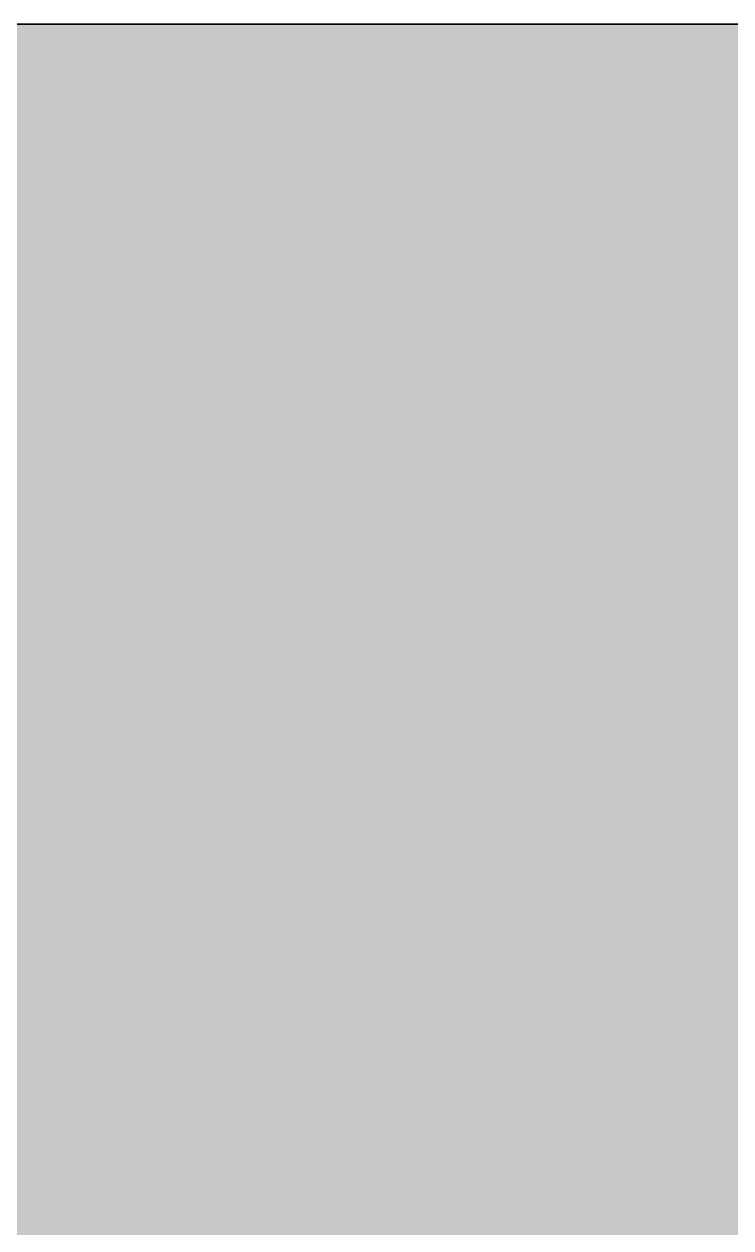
# Model space of a CAD drawing. Header units: metres. Extents: x 294 to 1101, y -498 to -355.
# Drawn here: x 493.76821 to 493.78289, y -489.91985 to -489.89485 of the extents above; entities that cross this region are included whole.
import ezdxf

# ---------------------------------------------------------------- set-up
doc = ezdxf.new("R2010")
doc.units = ezdxf.units.M
doc.layers.add('wall', color=7, linetype='Continuous', lineweight=25)

msp = doc.modelspace()

# ---------------------------------------------------------------- hatches: boundary and pattern name
at = {"layer": 'wall'}
h = msp.add_hatch(color=256, dxfattribs=at)
h.dxf.hatch_style = 1
h.paths.add_polyline_path([(507.202125, -489.894852), (506.376435, -489.894852), (502.776435, -489.894852), (500.28437, -489.894852), (500.235636, -489.894852), (500.051698, -489.894852), (500.021698, -489.894852), (499.748674, -489.894852), (499.747569, -489.894852), (499.746468, -489.894852), (499.745376, -489.894852), (499.744297, -489.894852), (499.743235, -489.894852), (499.742195, -489.894852), (499.74118, -489.894852), (499.740195, -489.894852), (499.739244, -489.894852), (499.738329, -489.894852), (499.737455, -489.894852), (499.736626, -489.894852), (499.735844, -489.894852), (499.735113, -489.894852), (499.734435, -489.894852), (499.733814, -489.894852), (499.733251, -489.894852), (499.732749, -489.894852), (499.73231, -489.894852), (499.731935, -489.894852), (499.731627, -489.894852), (499.731386, -489.894852), (499.731213, -489.894852), (499.731109, -489.894852), (499.731074, -489.894852), (499.729796, -489.894852), (499.726649, -489.894852), (499.723818, -489.894852), (499.721317, -489.894852), (499.719154, -489.894852), (499.717341, -489.894852), (499.715884, -489.894852), (499.71479, -489.894852), (499.714063, -489.894852), (499.713707, -489.894852), (499.516179, -489.894852), (499.515074, -489.894852), (499.513973, -489.894852), (499.512881, -489.894852), (499.511802, -489.894852), (499.51074, -489.894852), (499.5097, -489.894852), (499.508685, -489.894852), (499.5077, -489.894852), (499.506748, -489.894852), (499.505834, -489.894852), (499.50496, -489.894852), (499.504131, -489.894852), (499.503349, -489.894852), (499.502618, -489.894852), (499.50194, -489.894852), (499.501319, -489.894852), (499.500756, -489.894852), (499.500254, -489.894852), (499.499815, -489.894852), (499.49944, -489.894852), (499.499132, -489.894852), (499.498891, -489.894852), (499.498718, -489.894852), (499.498614, -489.894852), (499.498579, -489.894852), (486.294837, -489.894852), (485.861143, -489.894852), (485.861143, -490.094852), (507.202125, -490.094852)])

# ---------------------------------------------------------------- linework, layer by layer
for p, q in [((486.294837, -489.894852), (504.415679, -489.894852)), ((486.294837, -489.894852), (504.415679, -489.894852)), ((501.526013, -489.894852), (492.602694, -489.894852)), ((492.602694, -489.894852), (506.376435, -489.894852)), ((492.602694, -489.894852), (502.776435, -489.894852)), ((493.092272, -489.894852), (493.779168, -489.894852)), ((493.292272, -489.894852), (493.779168, -489.894852)), ((493.443239, -489.894852), (494.096623, -489.894852)), ((493.467788, -489.894852), (494.072475, -489.894852)), ((493.483234, -489.894852), (494.056618, -489.894852)), ((493.674849, -489.894852), (493.846797, -489.894852)), ((493.753795, -489.894852), (493.769761, -489.894852)), ((493.754341, -489.894852), (493.873271, -489.894852)), ((493.759684, -489.894852), (493.769761, -489.894852)), ((493.767063, -489.894852), (493.768768, -489.894852)), ((493.767099, -489.894852), (493.768408, -489.894852)), ((493.767207, -489.894852), (493.770474, -489.894852)), ((493.767413, -489.894852), (493.768365, -489.894852)), ((493.767435, -489.894852), (493.76945, -489.894852)), ((493.767758, -489.894852), (493.769465, -489.894852)), ((493.767759, -489.894852), (493.768342, -489.894852)), ((493.767762, -489.894852), (493.768369, -489.894852)), ((493.76794, -489.894852), (493.769146, -489.894852)), ((493.768043, -489.894852), (493.769037, -489.894852)), ((493.76806, -489.894852), (493.770569, -489.894852)), ((493.768068, -489.894852), (493.769246, -489.894852)), ((493.768339, -489.894852), (493.769466, -489.894852)), ((493.768342, -489.894852), (493.76837, -489.894852)), ((493.768365, -489.894852), (493.769271, -489.894852)), ((493.768369, -489.894852), (493.768521, -489.894852)), ((493.76837, -489.894852), (493.769038, -489.894852)), ((493.768408, -489.894852), (493.768768, -489.894852)), ((493.768408, -489.894852), (493.768768, -489.894852)), ((493.768521, -489.894852), (493.768732, -489.894852)), ((493.768732, -489.894852), (493.76877, -489.894852)), ((493.768768, -489.894852), (493.768957, -489.894852)), ((493.768768, -489.894852), (493.768957, -489.894852)), ((493.768768, -489.894852), (493.769058, -489.894852)), ((493.76877, -489.894852), (493.768965, -489.894852)), ((493.768957, -489.894852), (493.770742, -489.894852)), ((493.768957, -489.894852), (493.770767, -489.894852)), ((493.768965, -489.894852), (493.769397, -489.894852)), ((493.769037, -489.894852), (493.769464, -489.894852)), ((493.769039, -489.894852), (493.769466, -489.894852)), ((493.769058, -489.894852), (493.770767, -489.894852)), ((493.769146, -489.894852), (493.769466, -489.894852)), ((493.769246, -489.894852), (493.769466, -489.894852)), ((493.769271, -489.894852), (493.76995, -489.894852)), ((493.769397, -489.894852), (493.769843, -489.894852)), ((493.769447, -489.894852), (493.770767, -489.894852)), ((493.76945, -489.894852), (493.771546, -489.894852)), ((493.76945, -489.894852), (493.76989, -489.894852)), ((493.769464, -489.894852), (493.769823, -489.894852)), ((493.769465, -489.894852), (493.770475, -489.894852)), ((493.769466, -489.894852), (493.769916, -489.894852)), ((493.769761, -489.894852), (493.785581, -489.894852)), ((493.769761, -489.894852), (493.777533, -489.894852)), ((493.769793, -489.894852), (493.769926, -489.894852)), ((493.769843, -489.894852), (493.769951, -489.894852)), ((493.76989, -489.894852), (493.770213, -489.894852)), ((493.769903, -489.894852), (493.770055, -489.894852)), ((493.769907, -489.894852), (493.770055, -489.894852)), ((493.769921, -489.894852), (493.770584, -489.894852)), ((493.769926, -489.894852), (493.770009, -489.894852)), ((493.769926, -489.894852), (493.769962, -489.894852)), ((493.769926, -489.894852), (493.770891, -489.894852)), ((493.769941, -489.894852), (493.769979, -489.894852)), ((493.76995, -489.894852), (493.770742, -489.894852)), ((493.76995, -489.894852), (493.770465, -489.894852)), ((493.769951, -489.894852), (493.770169, -489.894852)), ((493.769952, -489.894852), (493.770023, -489.894852)), ((493.769952, -489.894852), (493.770006, -489.894852)), ((493.769962, -489.894852), (493.770892, -489.894852)), ((493.770009, -489.894852), (493.770166, -489.894852)), ((493.770009, -489.894852), (493.770242, -489.894852)), ((493.770023, -489.894852), (493.770475, -489.894852)), ((493.770055, -489.894852), (493.770242, -489.894852)), ((493.770166, -489.894852), (493.770978, -489.894852)), ((493.770166, -489.894852), (493.770222, -489.894852)), ((493.770169, -489.894852), (493.770474, -489.894852)), ((493.770213, -489.894852), (493.770372, -489.894852)), ((493.770222, -489.894852), (493.77025, -489.894852)), ((493.770224, -489.894852), (493.770313, -489.894852)), ((493.770242, -489.894852), (493.770564, -489.894852)), ((493.770313, -489.894852), (493.770769, -489.894852)), ((493.770372, -489.894852), (493.770548, -489.894852)), ((493.770405, -489.894852), (493.770492, -489.894852)), ((493.770465, -489.894852), (493.770766, -489.894852)), ((493.770473, -489.894852), (493.772573, -489.894852)), ((493.770474, -489.894852), (493.770769, -489.894852)), ((493.770475, -489.894852), (493.771367, -489.894852)), ((493.770475, -489.894852), (493.771367, -489.894852)), ((493.770492, -489.894852), (493.770548, -489.894852)), ((493.770548, -489.894852), (493.770645, -489.894852)), ((493.770548, -489.894852), (493.770637, -489.894852)), ((493.770564, -489.894852), (493.770645, -489.894852)), ((493.770569, -489.894852), (493.77335, -489.894852)), ((493.770584, -489.894852), (493.77161, -489.894852)), ((493.770637, -489.894852), (493.77073, -489.894852)), ((493.770645, -489.894852), (493.770725, -489.894852)), ((493.770725, -489.894852), (493.771359, -489.894852)), ((493.77073, -489.894852), (493.770781, -489.894852)), ((493.770742, -489.894852), (493.770827, -489.894852)), ((493.770766, -489.894852), (493.771038, -489.894852)), ((493.770767, -489.894852), (493.770916, -489.894852)), ((493.770767, -489.894852), (493.771015, -489.894852)), ((493.770767, -489.894852), (493.770916, -489.894852)), ((493.770767, -489.894852), (493.771038, -489.894852)), ((493.770769, -489.894852), (493.772573, -489.894852)), ((493.770769, -489.894852), (493.771372, -489.894852)), ((493.770811, -489.894852), (493.771366, -489.894852)), ((493.770916, -489.894852), (493.771015, -489.894852)), ((493.770978, -489.894852), (493.771225, -489.894852)), ((493.770978, -489.894852), (493.771214, -489.894852)), ((493.770978, -489.894852), (493.771108, -489.894852)), ((493.770978, -489.894852), (493.771034, -489.894852)), ((493.771015, -489.894852), (493.772572, -489.894852)), ((493.771038, -489.894852), (493.77161, -489.894852)), ((493.771038, -489.894852), (493.773007, -489.894852)), ((493.771129, -489.894852), (493.772572, -489.894852)), ((493.771359, -489.894852), (493.771386, -489.894852)), ((493.771366, -489.894852), (493.771482, -489.894852)), ((493.771367, -489.894852), (493.772575, -489.894852)), ((493.771367, -489.894852), (493.772574, -489.894852)), ((493.771369, -489.894852), (493.771485, -489.894852)), ((493.771372, -489.894852), (493.771613, -489.894852)), ((493.771482, -489.894852), (493.771613, -489.894852)), ((493.771485, -489.894852), (493.771616, -489.894852)), ((493.771546, -489.894852), (493.772575, -489.894852)), ((493.771546, -489.894852), (493.771771, -489.894852)), ((493.77161, -489.894852), (493.773366, -489.894852)), ((493.771613, -489.894852), (493.772533, -489.894852)), ((493.771613, -489.894852), (493.772574, -489.894852)), ((493.771616, -489.894852), (493.773372, -489.894852)), ((493.771771, -489.894852), (493.771844, -489.894852)), ((493.771771, -489.894852), (493.771863, -489.894852)), ((493.771902, -489.894852), (493.771937, -489.894852)), ((493.771902, -489.894852), (493.771937, -489.894852)), ((493.771937, -489.894852), (493.772939, -489.894852)), ((493.771937, -489.894852), (493.772132, -489.894852)), ((493.771937, -489.894852), (493.772132, -489.894852)), ((493.771937, -489.894852), (493.771993, -489.894852)), ((493.771993, -489.894852), (493.772589, -489.894852)), ((493.771993, -489.894852), (493.772101, -489.894852)), ((493.772101, -489.894852), (493.772575, -489.894852)), ((493.772132, -489.894852), (493.772607, -489.894852)), ((493.772132, -489.894852), (493.772483, -489.894852)), ((493.772572, -489.894852), (493.772866, -489.894852)), ((493.772572, -489.894852), (493.772865, -489.894852)), ((493.772572, -489.894852), (493.772865, -489.894852)), ((493.772572, -489.894852), (493.772759, -489.894852)), ((493.772573, -489.894852), (493.772866, -489.894852)), ((493.772573, -489.894852), (493.772866, -489.894852)), ((493.772573, -489.894852), (493.772867, -489.894852)), ((493.772573, -489.894852), (493.772867, -489.894852)), ((493.772573, -489.894852), (493.772867, -489.894852)), ((493.772573, -489.894852), (493.772867, -489.894852)), ((493.772573, -489.894852), (493.772867, -489.894852)), ((493.772573, -489.894852), (493.772867, -489.894852)), ((493.772573, -489.894852), (493.772866, -489.894852)), ((493.772573, -489.894852), (493.772866, -489.894852)), ((493.772573, -489.894852), (493.772867, -489.894852)), ((493.772573, -489.894852), (493.772866, -489.894852)), ((493.772573, -489.894852), (493.772867, -489.894852)), ((493.772574, -489.894852), (493.773369, -489.894852)), ((493.772574, -489.894852), (493.773369, -489.894852)), ((493.772574, -489.894852), (493.773369, -489.894852)), ((493.772574, -489.894852), (493.773369, -489.894852)), ((493.772574, -489.894852), (493.773369, -489.894852)), ((493.772574, -489.894852), (493.773369, -489.894852)), ((493.772574, -489.894852), (493.773369, -489.894852)), ((493.772574, -489.894852), (493.772603, -489.894852)), ((493.772574, -489.894852), (493.772805, -489.894852)), ((493.772574, -489.894852), (493.773144, -489.894852)), ((493.772574, -489.894852), (493.772805, -489.894852)), ((493.772575, -489.894852), (493.773105, -489.894852)), ((493.772575, -489.894852), (493.77337, -489.894852)), ((493.772575, -489.894852), (493.77337, -489.894852)), ((493.772575, -489.894852), (493.77337, -489.894852)), ((493.772575, -489.894852), (493.77337, -489.894852)), ((493.772575, -489.894852), (493.77337, -489.894852)), ((493.772575, -489.894852), (493.77337, -489.894852)), ((493.772575, -489.894852), (493.77337, -489.894852)), ((493.772575, -489.894852), (493.773371, -489.894852)), ((493.772575, -489.894852), (493.77337, -489.894852)), ((493.772575, -489.894852), (493.77337, -489.894852)), ((493.772575, -489.894852), (493.77337, -489.894852)), ((493.772575, -489.894852), (493.77337, -489.894852)), ((493.772575, -489.894852), (493.773173, -489.894852)), ((493.772589, -489.894852), (493.772709, -489.894852)), ((493.772589, -489.894852), (493.772841, -489.894852)), ((493.772594, -489.894852), (493.772866, -489.894852)), ((493.772594, -489.894852), (493.772866, -489.894852)), ((493.772603, -489.894852), (493.773369, -489.894852)), ((493.772603, -489.894852), (493.773369, -489.894852)), ((493.772607, -489.894852), (493.772899, -489.894852)), ((493.772709, -489.894852), (493.772899, -489.894852)), ((493.772759, -489.894852), (493.772865, -489.894852)), ((493.772805, -489.894852), (493.773369, -489.894852)), ((493.772805, -489.894852), (493.773144, -489.894852)), ((493.772836, -489.894852), (493.772865, -489.894852)), ((493.772836, -489.894852), (493.772865, -489.894852)), ((493.772841, -489.894852), (493.773318, -489.894852)), ((493.772865, -489.894852), (493.77316, -489.894852)), ((493.772865, -489.894852), (493.773071, -489.894852)), ((493.772865, -489.894852), (493.773124, -489.894852)), ((493.772865, -489.894852), (493.772966, -489.894852)), ((493.772865, -489.894852), (493.77321, -489.894852)), ((493.772865, -489.894852), (493.77319, -489.894852)), ((493.772865, -489.894852), (493.773034, -489.894852)), ((493.772865, -489.894852), (493.773366, -489.894852)), ((493.772865, -489.894852), (493.773102, -489.894852)), ((493.772865, -489.894852), (493.773049, -489.894852)), ((493.772865, -489.894852), (493.773049, -489.894852)), ((493.772865, -489.894852), (493.773366, -489.894852)), ((493.772865, -489.894852), (493.773136, -489.894852)), ((493.772866, -489.894852), (493.773367, -489.894852)), ((493.772866, -489.894852), (493.773367, -489.894852)), ((493.772866, -489.894852), (493.773185, -489.894852)), ((493.772866, -489.894852), (493.773199, -489.894852)), ((493.772866, -489.894852), (493.772966, -489.894852)), ((493.772866, -489.894852), (493.773159, -489.894852)), ((493.772866, -489.894852), (493.773017, -489.894852)), ((493.772866, -489.894852), (493.773293, -489.894852)), ((493.772866, -489.894852), (493.773013, -489.894852)), ((493.772866, -489.894852), (493.773367, -489.894852)), ((493.772866, -489.894852), (493.773038, -489.894852)), ((493.772866, -489.894852), (493.772959, -489.894852)), ((493.772866, -489.894852), (493.772959, -489.894852)), ((493.772866, -489.894852), (493.772951, -489.894852)), ((493.772867, -489.894852), (493.773219, -489.894852)), ((493.772867, -489.894852), (493.772924, -489.894852)), ((493.772867, -489.894852), (493.772968, -489.894852)), ((493.772867, -489.894852), (493.773232, -489.894852)), ((493.772867, -489.894852), (493.773264, -489.894852)), ((493.772867, -489.894852), (493.773182, -489.894852)), ((493.772867, -489.894852), (493.773331, -489.894852)), ((493.772867, -489.894852), (493.773158, -489.894852)), ((493.772867, -489.894852), (493.773038, -489.894852)), ((493.772867, -489.894852), (493.773014, -489.894852)), ((493.772867, -489.894852), (493.772924, -489.894852)), ((493.772899, -489.894852), (493.773004, -489.894852)), ((493.772924, -489.894852), (493.772968, -489.894852)), ((493.772939, -489.894852), (493.773284, -489.894852)), ((493.772951, -489.894852), (493.772984, -489.894852)), ((493.772959, -489.894852), (493.773013, -489.894852)), ((493.772959, -489.894852), (493.773038, -489.894852)), ((493.772966, -489.894852), (493.77316, -489.894852)), ((493.772966, -489.894852), (493.773293, -489.894852)), ((493.772968, -489.894852), (493.773219, -489.894852)), ((493.772984, -489.894852), (493.773061, -489.894852)), ((493.772984, -489.894852), (493.773202, -489.894852)), ((493.773004, -489.894852), (493.773134, -489.894852)), ((493.773007, -489.894852), (493.773089, -489.894852)), ((493.773013, -489.894852), (493.773173, -489.894852)), ((493.773013, -489.894852), (493.773199, -489.894852)), ((493.773014, -489.894852), (493.773158, -489.894852)), ((493.773014, -489.894852), (493.77315, -489.894852)), ((493.773017, -489.894852), (493.773367, -489.894852)), ((493.773034, -489.894852), (493.773063, -489.894852)), ((493.773038, -489.894852), (493.773264, -489.894852)), ((493.773038, -489.894852), (493.773173, -489.894852)), ((493.773038, -489.894852), (493.773265, -489.894852)), ((493.773038, -489.894852), (493.773159, -489.894852)), ((493.773046, -489.894852), (493.773089, -489.894852)), ((493.773049, -489.894852), (493.773136, -489.894852)), ((493.773049, -489.894852), (493.773102, -489.894852)), ((493.773061, -489.894852), (493.773118, -489.894852)), ((493.773063, -489.894852), (493.773367, -489.894852)), ((493.773071, -489.894852), (493.773156, -489.894852)), ((493.773089, -489.894852), (493.773199, -489.894852)), ((493.773102, -489.894852), (493.773367, -489.894852)), ((493.773102, -489.894852), (493.773151, -489.894852)), ((493.773102, -489.894852), (493.77319, -489.894852)), ((493.773102, -489.894852), (493.773259, -489.894852)), ((493.773105, -489.894852), (493.77337, -489.894852)), ((493.773105, -489.894852), (493.77337, -489.894852)), ((493.773105, -489.894852), (493.77337, -489.894852)), ((493.773114, -489.894852), (493.773199, -489.894852)), ((493.773118, -489.894852), (493.773202, -489.894852)), ((493.773124, -489.894852), (493.773268, -489.894852)), ((493.773134, -489.894852), (493.773327, -489.894852)), ((493.773134, -489.894852), (493.77337, -489.894852)), ((493.773136, -489.894852), (493.773259, -489.894852)), ((493.773136, -489.894852), (493.773366, -489.894852)), ((493.773136, -489.894852), (493.773367, -489.894852)), ((493.773144, -489.894852), (493.773369, -489.894852)), ((493.773144, -489.894852), (493.773369, -489.894852)), ((493.77315, -489.894852), (493.773368, -489.894852)), ((493.77315, -489.894852), (493.773368, -489.894852)), ((493.773151, -489.894852), (493.773367, -489.894852)), ((493.773151, -489.894852), (493.773367, -489.894852)), ((493.773151, -489.894852), (493.773284, -489.894852)), ((493.773156, -489.894852), (493.773366, -489.894852)), ((493.773156, -489.894852), (493.773268, -489.894852)), ((493.773158, -489.894852), (493.773368, -489.894852)), ((493.773159, -489.894852), (493.773368, -489.894852)), ((493.773159, -489.894852), (493.773368, -489.894852)), ((493.77316, -489.894852), (493.773367, -489.894852)), ((493.77316, -489.894852), (493.773367, -489.894852)), ((493.773173, -489.894852), (493.773368, -489.894852)), ((493.773173, -489.894852), (493.773368, -489.894852)), ((493.773173, -489.894852), (493.773318, -489.894852)), ((493.773182, -489.894852), (493.773368, -489.894852)), ((493.773185, -489.894852), (493.773368, -489.894852)), ((493.77319, -489.894852), (493.773366, -489.894852)), ((493.77319, -489.894852), (493.773366, -489.894852)), ((493.773199, -489.894852), (493.773366, -489.894852)), ((493.773199, -489.894852), (493.773368, -489.894852)), ((493.773199, -489.894852), (493.773368, -489.894852)), ((493.773202, -489.894852), (493.773284, -489.894852)), ((493.773202, -489.894852), (493.773368, -489.894852)), ((493.77321, -489.894852), (493.773366, -489.894852)), ((493.773219, -489.894852), (493.773369, -489.894852)), ((493.773231, -489.894852), (493.773368, -489.894852)), ((493.773232, -489.894852), (493.773368, -489.894852)), ((493.773259, -489.894852), (493.773366, -489.894852)), ((493.773259, -489.894852), (493.773366, -489.894852)), ((493.773264, -489.894852), (493.773366, -489.894852)), ((493.773264, -489.894852), (493.773368, -489.894852)), ((493.773264, -489.894852), (493.773368, -489.894852)), ((493.773265, -489.894852), (493.773368, -489.894852)), ((493.773265, -489.894852), (493.773368, -489.894852)), ((493.773268, -489.894852), (493.773366, -489.894852)), ((493.773268, -489.894852), (493.773366, -489.894852)), ((493.773284, -489.894852), (493.773367, -489.894852)), ((493.773284, -489.894852), (493.773367, -489.894852)), ((493.773293, -489.894852), (493.773367, -489.894852)), ((493.773318, -489.894852), (493.77337, -489.894852)), ((493.773327, -489.894852), (493.77337, -489.894852)), ((493.773331, -489.894852), (493.773368, -489.894852)), ((493.77335, -489.894852), (493.776131, -489.894852)), ((493.773366, -489.894852), (493.775121, -489.894852)), ((493.773366, -489.894852), (493.773549, -489.894852)), ((493.773366, -489.894852), (493.773421, -489.894852)), ((493.773367, -489.894852), (493.773395, -489.894852)), ((493.773367, -489.894852), (493.773538, -489.894852)), ((493.773368, -489.894852), (493.773481, -489.894852)), ((493.773368, -489.894852), (493.773898, -489.894852)), ((493.773368, -489.894852), (493.773695, -489.894852)), ((493.773368, -489.894852), (493.773613, -489.894852)), ((493.773368, -489.894852), (493.773579, -489.894852)), ((493.773368, -489.894852), (493.773629, -489.894852)), ((493.773369, -489.894852), (493.774643, -489.894852)), ((493.773369, -489.894852), (493.774643, -489.894852)), ((493.773369, -489.894852), (493.773686, -489.894852)), ((493.773369, -489.894852), (493.773745, -489.894852)), ((493.773369, -489.894852), (493.774226, -489.894852)), ((493.773369, -489.894852), (493.773814, -489.894852)), ((493.77337, -489.894852), (493.774644, -489.894852)), ((493.77337, -489.894852), (493.774644, -489.894852)), ((493.77337, -489.894852), (493.773846, -489.894852)), ((493.77337, -489.894852), (493.773448, -489.894852)), ((493.77337, -489.894852), (493.773448, -489.894852)), ((493.773372, -489.894852), (493.775127, -489.894852)), ((493.773395, -489.894852), (493.773897, -489.894852)), ((493.773417, -489.894852), (493.773629, -489.894852)), ((493.773421, -489.894852), (493.774464, -489.894852)), ((493.773421, -489.894852), (493.773452, -489.894852)), ((493.773448, -489.894852), (493.774644, -489.894852)), ((493.773448, -489.894852), (493.773666, -489.894852)), ((493.773452, -489.894852), (493.773896, -489.894852)), ((493.77353, -489.894852), (493.773746, -489.894852)), ((493.773538, -489.894852), (493.773655, -489.894852)), ((493.773549, -489.894852), (493.773634, -489.894852)), ((493.773579, -489.894852), (493.77373, -489.894852)), ((493.773613, -489.894852), (493.77381, -489.894852)), ((493.773621, -489.894852), (493.776737, -489.894852)), ((493.773629, -489.894852), (493.773804, -489.894852)), ((493.773629, -489.894852), (493.773777, -489.894852)), ((493.773634, -489.894852), (493.773683, -489.894852)), ((493.773655, -489.894852), (493.773715, -489.894852)), ((493.773666, -489.894852), (493.774644, -489.894852)), ((493.773683, -489.894852), (493.773715, -489.894852)), ((493.773686, -489.894852), (493.774226, -489.894852)), ((493.773695, -489.894852), (493.77381, -489.894852)), ((493.773715, -489.894852), (493.773868, -489.894852)), ((493.77373, -489.894852), (493.773842, -489.894852)), ((493.773745, -489.894852), (493.774366, -489.894852)), ((493.773746, -489.894852), (493.773891, -489.894852)), ((493.773768, -489.894852), (493.773899, -489.894852)), ((493.773777, -489.894852), (493.773898, -489.894852)), ((493.773804, -489.894852), (493.773842, -489.894852)), ((493.77381, -489.894852), (493.773899, -489.894852)), ((493.77381, -489.894852), (493.773898, -489.894852)), ((493.773814, -489.894852), (493.773986, -489.894852)), ((493.773842, -489.894852), (493.773898, -489.894852)), ((493.773842, -489.894852), (493.773898, -489.894852)), ((493.773846, -489.894852), (493.774644, -489.894852)), ((493.773868, -489.894852), (493.773897, -489.894852)), ((493.773868, -489.894852), (493.774029, -489.894852)), ((493.773896, -489.894852), (493.774308, -489.894852)), ((493.773897, -489.894852), (493.774641, -489.894852)), ((493.773898, -489.894852), (493.774642, -489.894852)), ((493.773898, -489.894852), (493.774642, -489.894852)), ((493.773898, -489.894852), (493.774642, -489.894852)), ((493.773898, -489.894852), (493.774174, -489.894852)), ((493.773986, -489.894852), (493.774642, -489.894852)), ((493.774029, -489.894852), (493.774367, -489.894852)), ((493.774029, -489.894852), (493.774093, -489.894852)), ((493.774093, -489.894852), (493.774318, -489.894852)), ((493.774174, -489.894852), (493.774641, -489.894852)), ((493.774226, -489.894852), (493.774478, -489.894852)), ((493.774308, -489.894852), (493.774936, -489.894852)), ((493.774318, -489.894852), (493.774641, -489.894852)), ((493.774366, -489.894852), (493.774478, -489.894852)), ((493.774367, -489.894852), (493.774936, -489.894852)), ((493.774464, -489.894852), (493.774936, -489.894852)), ((493.774478, -489.894852), (493.774643, -489.894852)), ((493.77457, -489.894852), (493.774641, -489.894852)), ((493.774641, -489.894852), (493.774677, -489.894852)), ((493.774641, -489.894852), (493.774775, -489.894852)), ((493.774641, -489.894852), (493.774916, -489.894852)), ((493.774642, -489.894852), (493.774939, -489.894852)), ((493.774643, -489.894852), (493.775125, -489.894852)), ((493.774643, -489.894852), (493.775125, -489.894852)), ((493.774644, -489.894852), (493.775372, -489.894852)), ((493.774677, -489.894852), (493.774937, -489.894852)), ((493.774775, -489.894852), (493.775558, -489.894852)), ((493.774916, -489.894852), (493.77496, -489.894852)), ((493.774936, -489.894852), (493.775121, -489.894852)), ((493.774936, -489.894852), (493.775678, -489.894852)), ((493.774937, -489.894852), (493.777038, -489.894852)), ((493.774939, -489.894852), (493.776053, -489.894852)), ((493.774939, -489.894852), (493.777039, -489.894852)), ((493.77496, -489.894852), (493.776924, -489.894852)), ((493.775121, -489.894852), (493.775506, -489.894852)), ((493.775121, -489.894852), (493.776147, -489.894852)), ((493.775125, -489.894852), (493.775255, -489.894852)), ((493.775255, -489.894852), (493.775371, -489.894852)), ((493.775371, -489.894852), (493.776027, -489.894852)), ((493.775372, -489.894852), (493.777274, -489.894852)), ((493.775373, -489.894852), (493.775849, -489.894852)), ((493.775506, -489.894852), (493.775678, -489.894852)), ((493.775558, -489.894852), (493.775752, -489.894852)), ((493.775678, -489.894852), (493.775966, -489.894852)), ((493.775752, -489.894852), (493.775966, -489.894852)), ((493.775849, -489.894852), (493.776815, -489.894852)), ((493.775946, -489.894852), (493.776192, -489.894852)), ((493.775966, -489.894852), (493.77681, -489.894852)), ((493.776027, -489.894852), (493.776736, -489.894852)), ((493.776053, -489.894852), (493.776357, -489.894852)), ((493.776131, -489.894852), (493.77864, -489.894852)), ((493.776192, -489.894852), (493.776286, -489.894852)), ((493.776314, -489.894852), (493.776409, -489.894852)), ((493.776357, -489.894852), (493.776736, -489.894852)), ((493.776368, -489.894852), (493.776527, -489.894852)), ((493.776409, -489.894852), (493.776835, -489.894852)), ((493.776527, -489.894852), (493.776709, -489.894852)), ((493.77671, -489.894852), (493.77701, -489.894852)), ((493.776734, -489.894852), (493.777038, -489.894852)), ((493.776735, -489.894852), (493.777038, -489.894852)), ((493.776735, -489.894852), (493.777022, -489.894852)), ((493.776737, -489.894852), (493.779467, -489.894852)), ((493.776737, -489.894852), (493.776813, -489.894852)), ((493.776737, -489.894852), (493.777203, -489.894852)), ((493.77681, -489.894852), (493.777387, -489.894852)), ((493.776815, -489.894852), (493.777058, -489.894852)), ((493.776924, -489.894852), (493.777317, -489.894852)), ((493.776942, -489.894852), (493.777022, -489.894852)), ((493.777022, -489.894852), (493.777061, -489.894852)), ((493.777038, -489.894852), (493.777538, -489.894852)), ((493.777038, -489.894852), (493.777583, -489.894852)), ((493.777038, -489.894852), (493.777317, -489.894852)), ((493.777038, -489.894852), (493.777538, -489.894852)), ((493.777039, -489.894852), (493.777735, -489.894852)), ((493.777061, -489.894852), (493.777407, -489.894852)), ((493.777072, -489.894852), (493.777735, -489.894852)), ((493.77715, -489.894852), (493.777203, -489.894852)), ((493.777203, -489.894852), (493.777249, -489.894852)), ((493.777274, -489.894852), (493.777736, -489.894852)), ((493.777275, -489.894852), (493.777736, -489.894852)), ((493.777317, -489.894852), (493.777734, -489.894852)), ((493.777387, -489.894852), (493.777603, -489.894852)), ((493.777533, -489.894852), (493.785581, -489.894852)), ((493.777538, -489.894852), (493.777734, -489.894852)), ((493.777603, -489.894852), (493.778088, -489.894852)), ((493.777603, -489.894852), (493.77794, -489.894852)), ((493.777703, -489.894852), (493.778371, -489.894852)), ((493.777734, -489.894852), (493.779225, -489.894852)), ((493.777734, -489.894852), (493.777765, -489.894852)), ((493.777735, -489.894852), (493.778332, -489.894852)), ((493.777735, -489.894852), (493.778064, -489.894852)), ((493.777736, -489.894852), (493.778981, -489.894852)), ((493.777736, -489.894852), (493.778981, -489.894852)), ((493.777765, -489.894852), (493.77809, -489.894852)), ((493.777765, -489.894852), (493.777878, -489.894852)), ((493.777878, -489.894852), (493.777965, -489.894852)), ((493.77794, -489.894852), (493.778088, -489.894852)), ((493.778064, -489.894852), (493.779022, -489.894852)), ((493.778064, -489.894852), (493.779225, -489.894852)), ((493.778088, -489.894852), (493.779014, -489.894852)), ((493.778088, -489.894852), (493.778366, -489.894852)), ((493.77809, -489.894852), (493.779224, -489.894852)), ((493.778148, -489.894852), (493.778695, -489.894852)), ((493.778157, -489.894852), (493.779225, -489.894852)), ((493.778241, -489.894852), (493.778369, -489.894852)), ((493.778332, -489.894852), (493.779226, -489.894852)), ((493.778366, -489.894852), (493.779014, -489.894852)), ((493.778366, -489.894852), (493.778656, -489.894852)), ((493.778369, -489.894852), (493.779227, -489.894852)), ((493.778371, -489.894852), (493.778404, -489.894852)), ((493.77864, -489.894852), (493.780631, -489.894852)), ((493.778695, -489.894852), (493.778937, -489.894852)), ((493.778981, -489.894852), (493.779402, -489.894852)), ((493.778981, -489.894852), (493.779467, -489.894852)), ((493.779014, -489.894852), (493.779268, -489.894852)), ((493.779022, -489.894852), (493.779226, -489.894852)), ((493.779168, -489.894852), (493.798497, -489.894852)), ((493.779224, -489.894852), (493.779269, -489.894852)), ((493.779225, -489.894852), (493.77927, -489.894852)), ((493.779225, -489.894852), (493.779269, -489.894852)), ((493.779225, -489.894852), (493.779269, -489.894852)), ((493.779226, -489.894852), (493.77927, -489.894852)), ((493.779226, -489.894852), (493.77927, -489.894852)), ((493.779268, -489.894852), (493.77936, -489.894852)), ((493.779269, -489.894852), (493.779335, -489.894852)), ((493.77927, -489.894852), (493.779336, -489.894852)), ((493.77927, -489.894852), (493.779336, -489.894852)), ((493.77928, -489.894852), (493.779317, -489.894852)), ((493.779288, -489.894852), (493.779734, -489.894852)), ((493.779294, -489.894852), (493.779401, -489.894852)), ((493.779294, -489.894852), (493.77938, -489.894852)), ((493.779317, -489.894852), (493.77936, -489.894852)), ((493.779335, -489.894852), (493.7794, -489.894852)), ((493.779335, -489.894852), (493.779378, -489.894852)), ((493.779335, -489.894852), (493.779378, -489.894852)), ((493.779336, -489.894852), (493.779401, -489.894852)), ((493.779336, -489.894852), (493.779379, -489.894852)), ((493.779336, -489.894852), (493.779379, -489.894852)), ((493.779336, -489.894852), (493.779401, -489.894852)), ((493.77936, -489.894852), (493.779399, -489.894852)), ((493.77936, -489.894852), (493.779396, -489.894852)), ((493.779378, -489.894852), (493.779464, -489.894852)), ((493.779379, -489.894852), (493.779465, -489.894852)), ((493.779396, -489.894852), (493.779729, -489.894852)), ((493.779396, -489.894852), (493.779527, -489.894852)), ((493.7794, -489.894852), (493.779464, -489.894852)), ((493.779401, -489.894852), (493.779465, -489.894852)), ((493.779401, -489.894852), (493.779466, -489.894852)), ((493.779464, -489.894852), (493.779528, -489.894852)), ((493.779464, -489.894852), (493.779528, -489.894852)), ((493.779465, -489.894852), (493.779529, -489.894852)), ((493.779466, -489.894852), (493.77953, -489.894852)), ((493.779467, -489.894852), (493.77953, -489.894852)), ((493.779467, -489.894852), (493.77953, -489.894852)), ((493.779467, -489.894852), (493.779531, -489.894852)), ((493.779467, -489.894852), (493.779531, -489.894852)), ((493.779467, -489.894852), (493.77953, -489.894852)), ((493.779467, -489.894852), (493.779531, -489.894852)), ((493.779467, -489.894852), (493.779734, -489.894852)), ((493.779527, -489.894852), (493.779729, -489.894852)), ((493.779527, -489.894852), (493.779582, -489.894852)), ((493.779527, -489.894852), (493.779582, -489.894852)), ((493.779528, -489.894852), (493.779563, -489.894852)), ((493.779528, -489.894852), (493.779563, -489.894852)), ((493.779528, -489.894852), (493.779563, -489.894852)), ((493.779529, -489.894852), (493.779565, -489.894852)), ((493.779529, -489.894852), (493.779564, -489.894852)), ((493.779529, -489.894852), (493.779565, -489.894852)), ((493.779529, -489.894852), (493.779564, -489.894852)), ((493.77953, -489.894852), (493.779566, -489.894852)), ((493.77953, -489.894852), (493.779566, -489.894852)), ((493.77953, -489.894852), (493.7796, -489.894852)), ((493.77953, -489.894852), (493.779565, -489.894852)), ((493.77953, -489.894852), (493.779602, -489.894852)), ((493.779531, -489.894852), (493.779566, -489.894852)), ((493.779531, -489.894852), (493.779566, -489.894852)), ((493.779531, -489.894852), (493.779566, -489.894852)), ((493.779563, -489.894852), (493.779598, -489.894852)), ((493.779563, -489.894852), (493.779629, -489.894852)), ((493.779564, -489.894852), (493.779599, -489.894852)), ((493.779564, -489.894852), (493.77963, -489.894852)), ((493.779565, -489.894852), (493.7796, -489.894852)), ((493.779565, -489.894852), (493.7796, -489.894852)), ((493.779565, -489.894852), (493.779671, -489.894852)), ((493.779565, -489.894852), (493.779636, -489.894852)), ((493.779566, -489.894852), (493.779602, -489.894852)), ((493.779566, -489.894852), (493.779601, -489.894852)), ((493.779566, -489.894852), (493.779671, -489.894852)), ((493.779566, -489.894852), (493.779602, -489.894852)), ((493.779566, -489.894852), (493.779637, -489.894852)), ((493.779566, -489.894852), (493.779637, -489.894852)), ((493.779566, -489.894852), (493.779602, -489.894852)), ((493.779566, -489.894852), (493.779637, -489.894852)), ((493.779566, -489.894852), (493.779637, -489.894852)), ((493.779566, -489.894852), (493.779637, -489.894852)), ((493.779582, -489.894852), (493.779729, -489.894852)), ((493.779582, -489.894852), (493.779628, -489.894852)), ((493.779598, -489.894852), (493.779633, -489.894852)), ((493.779598, -489.894852), (493.779628, -489.894852)), ((493.779599, -489.894852), (493.779629, -489.894852)), ((493.779599, -489.894852), (493.77963, -489.894852)), ((493.779599, -489.894852), (493.779629, -489.894852)), ((493.7796, -489.894852), (493.779635, -489.894852)), ((493.7796, -489.894852), (493.77967, -489.894852)), ((493.7796, -489.894852), (493.779635, -489.894852)), ((493.779601, -489.894852), (493.779636, -489.894852)), ((493.779602, -489.894852), (493.779637, -489.894852)), ((493.779602, -489.894852), (493.779737, -489.894852)), ((493.779602, -489.894852), (493.779637, -489.894852)), ((493.779602, -489.894852), (493.779637, -489.894852)), ((493.779602, -489.894852), (493.779637, -489.894852)), ((493.779602, -489.894852), (493.779637, -489.894852)), ((493.779602, -489.894852), (493.779637, -489.894852)), ((493.779602, -489.894852), (493.779637, -489.894852)), ((493.779628, -489.894852), (493.779684, -489.894852)), ((493.779629, -489.894852), (493.779669, -489.894852)), ((493.779629, -489.894852), (493.779668, -489.894852)), ((493.779629, -489.894852), (493.779728, -489.894852)), ((493.77963, -489.894852), (493.77967, -489.894852)), ((493.77963, -489.894852), (493.779669, -489.894852)), ((493.77963, -489.894852), (493.779729, -489.894852)), ((493.779633, -489.894852), (493.779668, -489.894852)), ((493.779635, -489.894852), (493.77967, -489.894852)), ((493.779635, -489.894852), (493.77967, -489.894852)), ((493.779635, -489.894852), (493.77967, -489.894852)), ((493.779635, -489.894852), (493.779669, -489.894852)), ((493.779635, -489.894852), (493.77967, -489.894852)), ((493.779636, -489.894852), (493.779671, -489.894852)), ((493.779636, -489.894852), (493.77967, -489.894852)), ((493.779636, -489.894852), (493.779671, -489.894852)), ((493.779636, -489.894852), (493.77967, -489.894852)), ((493.779637, -489.894852), (493.77969, -489.894852)), ((493.779637, -489.894852), (493.779685, -489.894852)), ((493.779637, -489.894852), (493.77969, -489.894852)), ((493.779668, -489.894852), (493.779732, -489.894852)), ((493.77967, -489.894852), (493.779733, -489.894852)), ((493.779671, -489.894852), (493.779734, -489.894852)), ((493.779684, -489.894852), (493.779729, -489.894852)), ((493.779685, -489.894852), (493.779735, -489.894852)), ((493.779687, -489.894852), (493.779735, -489.894852)), ((493.77969, -489.894852), (493.779735, -489.894852)), ((493.779728, -489.894852), (493.779795, -489.894852)), ((493.779729, -489.894852), (493.779794, -489.894852)), ((493.779729, -489.894852), (493.77996, -489.894852)), ((493.779729, -489.894852), (493.779795, -489.894852)), ((493.779729, -489.894852), (493.780136, -489.894852)), ((493.779729, -489.894852), (493.780647, -489.894852)), ((493.779732, -489.894852), (493.779794, -489.894852)), ((493.779733, -489.894852), (493.779796, -489.894852)), ((493.779733, -489.894852), (493.779796, -489.894852)), ((493.779733, -489.894852), (493.779797, -489.894852)), ((493.779734, -489.894852), (493.7801, -489.894852)), ((493.779734, -489.894852), (493.779797, -489.894852)), ((493.779734, -489.894852), (493.7801, -489.894852)), ((493.779735, -489.894852), (493.779798, -489.894852)), ((493.779735, -489.894852), (493.77979, -489.894852)), ((493.779737, -489.894852), (493.779985, -489.894852)), ((493.779737, -489.894852), (493.779946, -489.894852)), ((493.779788, -489.894852), (493.779875, -489.894852)), ((493.779794, -489.894852), (493.779856, -489.894852)), ((493.779795, -489.894852), (493.779885, -489.894852)), ((493.779796, -489.894852), (493.779858, -489.894852)), ((493.779796, -489.894852), (493.779858, -489.894852)), ((493.779796, -489.894852), (493.779824, -489.894852)), ((493.779797, -489.894852), (493.779859, -489.894852)), ((493.779797, -489.894852), (493.779859, -489.894852)), ((493.779797, -489.894852), (493.779859, -489.894852)), ((493.779798, -489.894852), (493.779843, -489.894852)), ((493.779798, -489.894852), (493.779843, -489.894852)), ((493.779824, -489.894852), (493.779858, -489.894852)), ((493.779843, -489.894852), (493.779921, -489.894852)), ((493.779844, -489.894852), (493.787747, -489.894852)), ((493.779847, -489.894852), (493.779932, -489.894852)), ((493.779856, -489.894852), (493.779918, -489.894852)), ((493.779857, -489.894852), (493.779885, -489.894852)), ((493.779857, -489.894852), (493.779884, -489.894852)), ((493.779857, -489.894852), (493.779884, -489.894852)), ((493.779857, -489.894852), (493.779919, -489.894852)), ((493.779858, -489.894852), (493.779919, -489.894852)), ((493.779858, -489.894852), (493.779885, -489.894852)), ((493.779858, -489.894852), (493.77992, -489.894852)), ((493.779858, -489.894852), (493.779919, -489.894852)), ((493.779858, -489.894852), (493.77992, -489.894852)), ((493.779859, -489.894852), (493.77992, -489.894852)), ((493.779859, -489.894852), (493.77992, -489.894852)), ((493.779859, -489.894852), (493.77992, -489.894852)), ((493.77986, -489.894852), (493.779921, -489.894852)), ((493.779875, -489.894852), (493.779932, -489.894852)), ((493.779883, -489.894852), (493.77996, -489.894852)), ((493.779883, -489.894852), (493.779985, -489.894852)), ((493.779884, -489.894852), (493.779918, -489.894852)), ((493.779884, -489.894852), (493.779918, -489.894852)), ((493.779884, -489.894852), (493.779979, -489.894852)), ((493.779884, -489.894852), (493.779979, -489.894852)), ((493.779885, -489.894852), (493.779919, -489.894852)), ((493.779885, -489.894852), (493.77992, -489.894852)), ((493.779885, -489.894852), (493.779919, -489.894852)), ((493.779918, -489.894852), (493.779978, -489.894852)), ((493.779918, -489.894852), (493.779947, -489.894852)), ((493.779919, -489.894852), (493.77998, -489.894852)), ((493.779919, -489.894852), (493.77998, -489.894852)), ((493.77992, -489.894852), (493.779981, -489.894852)), ((493.77992, -489.894852), (493.779981, -489.894852)), ((493.77992, -489.894852), (493.779981, -489.894852)), ((493.779921, -489.894852), (493.779982, -489.894852)), ((493.779932, -489.894852), (493.779997, -489.894852)), ((493.77994, -489.894852), (493.779983, -489.894852)), ((493.779946, -489.894852), (493.779985, -489.894852)), ((493.77996, -489.894852), (493.780038, -489.894852)), ((493.77996, -489.894852), (493.78005, -489.894852)), ((493.779978, -489.894852), (493.780038, -489.894852)), ((493.779979, -489.894852), (493.780035, -489.894852)), ((493.77998, -489.894852), (493.78004, -489.894852)), ((493.77998, -489.894852), (493.780036, -489.894852)), ((493.77998, -489.894852), (493.780037, -489.894852)), ((493.779981, -489.894852), (493.780041, -489.894852)), ((493.779981, -489.894852), (493.780041, -489.894852)), ((493.779981, -489.894852), (493.780041, -489.894852)), ((493.779982, -489.894852), (493.780042, -489.894852)), ((493.779985, -489.894852), (493.780031, -489.894852)), ((493.779985, -489.894852), (493.780025, -489.894852)), ((493.779985, -489.894852), (493.78023, -489.894852)), ((493.780016, -489.894852), (493.780053, -489.894852)), ((493.780035, -489.894852), (493.78009, -489.894852)), ((493.780035, -489.894852), (493.780098, -489.894852)), ((493.780035, -489.894852), (493.780183, -489.894852)), ((493.780036, -489.894852), (493.780099, -489.894852)), ((493.780038, -489.894852), (493.780098, -489.894852)), ((493.78004, -489.894852), (493.780099, -489.894852)), ((493.78004, -489.894852), (493.780099, -489.894852)), ((493.780041, -489.894852), (493.7801, -489.894852)), ((493.780041, -489.894852), (493.780099, -489.894852)), ((493.780041, -489.894852), (493.7801, -489.894852)), ((493.780042, -489.894852), (493.780101, -489.894852)), ((493.780047, -489.894852), (493.780134, -489.894852)), ((493.78005, -489.894852), (493.780136, -489.894852)), ((493.780053, -489.894852), (493.780101, -489.894852)), ((493.780053, -489.894852), (493.780113, -489.894852)), ((493.78009, -489.894852), (493.780515, -489.894852)), ((493.780098, -489.894852), (493.780156, -489.894852)), ((493.780099, -489.894852), (493.780158, -489.894852)), ((493.780099, -489.894852), (493.780159, -489.894852)), ((493.780099, -489.894852), (493.780158, -489.894852)), ((493.7801, -489.894852), (493.780159, -489.894852)), ((493.7801, -489.894852), (493.78016, -489.894852)), ((493.7801, -489.894852), (493.780393, -489.894852)), ((493.7801, -489.894852), (493.780158, -489.894852)), ((493.780101, -489.894852), (493.78016, -489.894852)), ((493.780136, -489.894852), (493.780268, -489.894852)), ((493.780136, -489.894852), (493.78047, -489.894852)), ((493.780156, -489.894852), (493.780213, -489.894852)), ((493.780156, -489.894852), (493.780183, -489.894852)), ((493.780157, -489.894852), (493.780184, -489.894852)), ((493.780157, -489.894852), (493.780183, -489.894852)), ((493.780158, -489.894852), (493.780214, -489.894852)), ((493.780158, -489.894852), (493.780214, -489.894852)), ((493.780158, -489.894852), (493.780215, -489.894852)), ((493.780159, -489.894852), (493.780215, -489.894852)), ((493.780159, -489.894852), (493.780215, -489.894852)), ((493.78016, -489.894852), (493.780216, -489.894852)), ((493.780183, -489.894852), (493.780213, -489.894852)), ((493.780183, -489.894852), (493.780269, -489.894852)), ((493.780184, -489.894852), (493.780214, -489.894852)), ((493.780184, -489.894852), (493.780214, -489.894852)), ((493.780184, -489.894852), (493.78025, -489.894852)), ((493.780213, -489.894852), (493.780269, -489.894852)), ((493.780214, -489.894852), (493.78027, -489.894852)), ((493.780214, -489.894852), (493.780269, -489.894852)), ((493.780214, -489.894852), (493.78027, -489.894852)), ((493.780215, -489.894852), (493.780271, -489.894852)), ((493.780215, -489.894852), (493.780271, -489.894852)), ((493.780215, -489.894852), (493.780271, -489.894852)), ((493.780216, -489.894852), (493.780272, -489.894852)), ((493.78023, -489.894852), (493.780346, -489.894852)), ((493.780269, -489.894852), (493.780324, -489.894852)), ((493.780269, -489.894852), (493.780324, -489.894852)), ((493.780269, -489.894852), (493.780325, -489.894852)), ((493.78027, -489.894852), (493.780325, -489.894852)), ((493.78027, -489.894852), (493.780325, -489.894852)), ((493.780271, -489.894852), (493.780326, -489.894852)), ((493.780271, -489.894852), (493.780326, -489.894852)), ((493.780271, -489.894852), (493.780326, -489.894852)), ((493.780271, -489.894852), (493.780326, -489.894852)), ((493.780272, -489.894852), (493.780382, -489.894852)), ((493.780272, -489.894852), (493.780382, -489.894852)), ((493.780272, -489.894852), (493.780406, -489.894852)), ((493.780324, -489.894852), (493.780379, -489.894852)), ((493.780324, -489.894852), (493.780379, -489.894852)), ((493.780325, -489.894852), (493.78038, -489.894852)), ((493.780325, -489.894852), (493.780379, -489.894852)), ((493.780325, -489.894852), (493.78038, -489.894852)), ((493.780326, -489.894852), (493.780381, -489.894852)), ((493.780326, -489.894852), (493.780382, -489.894852)), ((493.780326, -489.894852), (493.78037, -489.894852)), ((493.780326, -489.894852), (493.780393, -489.894852)), ((493.780378, -489.894852), (493.78048, -489.894852)), ((493.780379, -489.894852), (493.780437, -489.894852)), ((493.780379, -489.894852), (493.780409, -489.894852)), ((493.780379, -489.894852), (493.780437, -489.894852)), ((493.780379, -489.894852), (493.780437, -489.894852)), ((493.78038, -489.894852), (493.780438, -489.894852)), ((493.78038, -489.894852), (493.780438, -489.894852)), ((493.780381, -489.894852), (493.780439, -489.894852)), ((493.780393, -489.894852), (493.780429, -489.894852)), ((493.780393, -489.894852), (493.780515, -489.894852)), ((493.780393, -489.894852), (493.780439, -489.894852)), ((493.780406, -489.894852), (493.780609, -489.894852)), ((493.780406, -489.894852), (493.780497, -489.894852)), ((493.780406, -489.894852), (493.780439, -489.894852)), ((493.780406, -489.894852), (493.780497, -489.894852)), ((493.780406, -489.894852), (493.780497, -489.894852)), ((493.780406, -489.894852), (493.780439, -489.894852)), ((493.780437, -489.894852), (493.780494, -489.894852)), ((493.780437, -489.894852), (493.780494, -489.894852)), ((493.780437, -489.894852), (493.780494, -489.894852)), ((493.780438, -489.894852), (493.780495, -489.894852)), ((493.780438, -489.894852), (493.780495, -489.894852)), ((493.780439, -489.894852), (493.780496, -489.894852)), ((493.780439, -489.894852), (493.780496, -489.894852)), ((493.780439, -489.894852), (493.780496, -489.894852)), ((493.78047, -489.894852), (493.780496, -489.894852)), ((493.78047, -489.894852), (493.780574, -489.894852)), ((493.780494, -489.894852), (493.78055, -489.894852)), ((493.780494, -489.894852), (493.780551, -489.894852)), ((493.780494, -489.894852), (493.780551, -489.894852)), ((493.780495, -489.894852), (493.780552, -489.894852)), ((493.780495, -489.894852), (493.780552, -489.894852)), ((493.780496, -489.894852), (493.780553, -489.894852)), ((493.780496, -489.894852), (493.780849, -489.894852)), ((493.780496, -489.894852), (493.780553, -489.894852)), ((493.780496, -489.894852), (493.780552, -489.894852)), ((493.780497, -489.894852), (493.780553, -489.894852)), ((493.780497, -489.894852), (493.780609, -489.894852)), ((493.78055, -489.894852), (493.780606, -489.894852)), ((493.780551, -489.894852), (493.780606, -489.894852)), ((493.780551, -489.894852), (493.780607, -489.894852)), ((493.780552, -489.894852), (493.780607, -489.894852)), ((493.780552, -489.894852), (493.780608, -489.894852)), ((493.780552, -489.894852), (493.780607, -489.894852)), ((493.780553, -489.894852), (493.780609, -489.894852)), ((493.780553, -489.894852), (493.780609, -489.894852)), ((493.780553, -489.894852), (493.780585, -489.894852)), ((493.780553, -489.894852), (493.780608, -489.894852)), ((493.780574, -489.894852), (493.78066, -489.894852)), ((493.780586, -489.894852), (493.780853, -489.894852)), ((493.780605, -489.894852), (493.78066, -489.894852)), ((493.780606, -489.894852), (493.780668, -489.894852)), ((493.780606, -489.894852), (493.78064, -489.894852)), ((493.780606, -489.894852), (493.780668, -489.894852)), ((493.780607, -489.894852), (493.780669, -489.894852)), ((493.780607, -489.894852), (493.780668, -489.894852)), ((493.780607, -489.894852), (493.780669, -489.894852)), ((493.780608, -489.894852), (493.78067, -489.894852)), ((493.780609, -489.894852), (493.780671, -489.894852)), ((493.780609, -489.894852), (493.780671, -489.894852)), ((493.780609, -489.894852), (493.780732, -489.894852)), ((493.780609, -489.894852), (493.780849, -489.894852)), ((493.780631, -489.894852), (493.781909, -489.894852)), ((493.780642, -489.894852), (493.780853, -489.894852)), ((493.78066, -489.894852), (493.780696, -489.894852)), ((493.78066, -489.894852), (493.780754, -489.894852)), ((493.780668, -489.894852), (493.780729, -489.894852)), ((493.780668, -489.894852), (493.780729, -489.894852)), ((493.780668, -489.894852), (493.780729, -489.894852)), ((493.780669, -489.894852), (493.78073, -489.894852)), ((493.780669, -489.894852), (493.78073, -489.894852)), ((493.78067, -489.894852), (493.780731, -489.894852)), ((493.780671, -489.894852), (493.780732, -489.894852)), ((493.780671, -489.894852), (493.780732, -489.894852)), ((493.780696, -489.894852), (493.780849, -489.894852)), ((493.780715, -489.894852), (493.780745, -489.894852)), ((493.780729, -489.894852), (493.780789, -489.894852)), ((493.780729, -489.894852), (493.780789, -489.894852)), ((493.780729, -489.894852), (493.780789, -489.894852)), ((493.78073, -489.894852), (493.78079, -489.894852)), ((493.78073, -489.894852), (493.78079, -489.894852)), ((493.780731, -489.894852), (493.780791, -489.894852)), ((493.780732, -489.894852), (493.780792, -489.894852)), ((493.780732, -489.894852), (493.780792, -489.894852)), ((493.780732, -489.894852), (493.780851, -489.894852)), ((493.780754, -489.894852), (493.780848, -489.894852)), ((493.780763, -489.894852), (493.780901, -489.894852)), ((493.780789, -489.894852), (493.780848, -489.894852)), ((493.780789, -489.894852), (493.780848, -489.894852)), ((493.780789, -489.894852), (493.780848, -489.894852)), ((493.78079, -489.894852), (493.780849, -489.894852)), ((493.78079, -489.894852), (493.780849, -489.894852)), ((493.780791, -489.894852), (493.78083, -489.894852)), ((493.780792, -489.894852), (493.780851, -489.894852)), ((493.780792, -489.894852), (493.780851, -489.894852)), ((493.780825, -489.894852), (493.780866, -489.894852)), ((493.780848, -489.894852), (493.780908, -489.894852)), ((493.780848, -489.894852), (493.780902, -489.894852)), ((493.780848, -489.894852), (493.780908, -489.894852)), ((493.780848, -489.894852), (493.780943, -489.894852)), ((493.780848, -489.894852), (493.780901, -489.894852)), ((493.780849, -489.894852), (493.78091, -489.894852)), ((493.780849, -489.894852), (493.78097, -489.894852)), ((493.780849, -489.894852), (493.781085, -489.894852)), ((493.780849, -489.894852), (493.781209, -489.894852)), ((493.780849, -489.894852), (493.781005, -489.894852)), ((493.780849, -489.894852), (493.780907, -489.894852)), ((493.780849, -489.894852), (493.781045, -489.894852)), ((493.780849, -489.894852), (493.78091, -489.894852)), ((493.78085, -489.894852), (493.78091, -489.894852)), ((493.780851, -489.894852), (493.780911, -489.894852)), ((493.780851, -489.894852), (493.780911, -489.894852)), ((493.780851, -489.894852), (493.78097, -489.894852)), ((493.780852, -489.894852), (493.780911, -489.894852)), ((493.780901, -489.894852), (493.780967, -489.894852)), ((493.780907, -489.894852), (493.780943, -489.894852)), ((493.780908, -489.894852), (493.780967, -489.894852)), ((493.780908, -489.894852), (493.780968, -489.894852)), ((493.78091, -489.894852), (493.780969, -489.894852)), ((493.78091, -489.894852), (493.780969, -489.894852)), ((493.78091, -489.894852), (493.78097, -489.894852)), ((493.78091, -489.894852), (493.780969, -489.894852)), ((493.780911, -489.894852), (493.78097, -489.894852)), ((493.780911, -489.894852), (493.78097, -489.894852)), ((493.780911, -489.894852), (493.78097, -489.894852)), ((493.780943, -489.894852), (493.781036, -489.894852)), ((493.780967, -489.894852), (493.781025, -489.894852)), ((493.780967, -489.894852), (493.780996, -489.894852)), ((493.780967, -489.894852), (493.781001, -489.894852)), ((493.780968, -489.894852), (493.781025, -489.894852)), ((493.780969, -489.894852), (493.781027, -489.894852)), ((493.780969, -489.894852), (493.781041, -489.894852)), ((493.780969, -489.894852), (493.781027, -489.894852)), ((493.78097, -489.894852), (493.781028, -489.894852)), ((493.78097, -489.894852), (493.781028, -489.894852)), ((493.78097, -489.894852), (493.781085, -489.894852)), ((493.78097, -489.894852), (493.781028, -489.894852)), ((493.780996, -489.894852), (493.781056, -489.894852)), ((493.781005, -489.894852), (493.781138, -489.894852)), ((493.781025, -489.894852), (493.781082, -489.894852)), ((493.781025, -489.894852), (493.781082, -489.894852)), ((493.781027, -489.894852), (493.781083, -489.894852)), ((493.781027, -489.894852), (493.781084, -489.894852)), ((493.781027, -489.894852), (493.781083, -489.894852)), ((493.781028, -489.894852), (493.781085, -489.894852)), ((493.781028, -489.894852), (493.781084, -489.894852)), ((493.781028, -489.894852), (493.781084, -489.894852)), ((493.781036, -489.894852), (493.781138, -489.894852)), ((493.781041, -489.894852), (493.781084, -489.894852)), ((493.781045, -489.894852), (493.781238, -489.894852)), ((493.781056, -489.894852), (493.781082, -489.894852)), ((493.781081, -489.894852), (493.781108, -489.894852)), ((493.781082, -489.894852), (493.781145, -489.894852)), ((493.781082, -489.894852), (493.781145, -489.894852)), ((493.781082, -489.894852), (493.781206, -489.894852)), ((493.781083, -489.894852), (493.781146, -489.894852)), ((493.781083, -489.894852), (493.781146, -489.894852)), ((493.781084, -489.894852), (493.781147, -489.894852)), ((493.781084, -489.894852), (493.781147, -489.894852)), ((493.781084, -489.894852), (493.781147, -489.894852)), ((493.781084, -489.894852), (493.781147, -489.894852)), ((493.781085, -489.894852), (493.781209, -489.894852)), ((493.781085, -489.894852), (493.781147, -489.894852)), ((493.781108, -489.894852), (493.781184, -489.894852)), ((493.781138, -489.894852), (493.781205, -489.894852)), ((493.781138, -489.894852), (493.781238, -489.894852)), ((493.781145, -489.894852), (493.781206, -489.894852)), ((493.781145, -489.894852), (493.781206, -489.894852)), ((493.781146, -489.894852), (493.781207, -489.894852)), ((493.781146, -489.894852), (493.781207, -489.894852)), ((493.781147, -489.894852), (493.781209, -489.894852)), ((493.781147, -489.894852), (493.781209, -489.894852)), ((493.781147, -489.894852), (493.781209, -489.894852)), ((493.781147, -489.894852), (493.781208, -489.894852)), ((493.781147, -489.894852), (493.781208, -489.894852)), ((493.781206, -489.894852), (493.781266, -489.894852)), ((493.781206, -489.894852), (493.781266, -489.894852)), ((493.781206, -489.894852), (493.781324, -489.894852)), ((493.781207, -489.894852), (493.781267, -489.894852)), ((493.781207, -489.894852), (493.781267, -489.894852)), ((493.781208, -489.894852), (493.781268, -489.894852)), ((493.781208, -489.894852), (493.781268, -489.894852)), ((493.781209, -489.894852), (493.781268, -489.894852)), ((493.781209, -489.894852), (493.781327, -489.894852)), ((493.781209, -489.894852), (493.781268, -489.894852)), ((493.781209, -489.894852), (493.781268, -489.894852)), ((493.781225, -489.894852), (493.781309, -489.894852)), ((493.781238, -489.894852), (493.781324, -489.894852)), ((493.781238, -489.894852), (493.781386, -489.894852)), ((493.781266, -489.894852), (493.781324, -489.894852)), ((493.781266, -489.894852), (493.781325, -489.894852)), ((493.781267, -489.894852), (493.781326, -489.894852)), ((493.781267, -489.894852), (493.781326, -489.894852)), ((493.781268, -489.894852), (493.781327, -489.894852)), ((493.781268, -489.894852), (493.781327, -489.894852)), ((493.781268, -489.894852), (493.781327, -489.894852)), ((493.781268, -489.894852), (493.781326, -489.894852)), ((493.781268, -489.894852), (493.781326, -489.894852)), ((493.781324, -489.894852), (493.782112, -489.894852)), ((493.781324, -489.894852), (493.781386, -489.894852)), ((493.781324, -489.894852), (493.781473, -489.894852)), ((493.781324, -489.894852), (493.781416, -489.894852)), ((493.781325, -489.894852), (493.781386, -489.894852)), ((493.781326, -489.894852), (493.781385, -489.894852)), ((493.781326, -489.894852), (493.781385, -489.894852)), ((493.781326, -489.894852), (493.781386, -489.894852)), ((493.781326, -489.894852), (493.781386, -489.894852)), ((493.781327, -489.894852), (493.781444, -489.894852)), ((493.781327, -489.894852), (493.781384, -489.894852)), ((493.781327, -489.894852), (493.781384, -489.894852)), ((493.781345, -489.894852), (493.781384, -489.894852)), ((493.781384, -489.894852), (493.781478, -489.894852)), ((493.781384, -489.894852), (493.781444, -489.894852)), ((493.781385, -489.894852), (493.781443, -489.894852)), ((493.781385, -489.894852), (493.781443, -489.894852)), ((493.781386, -489.894852), (493.781444, -489.894852)), ((493.781386, -489.894852), (493.78168, -489.894852)), ((493.781386, -489.894852), (493.781428, -489.894852)), ((493.781386, -489.894852), (493.781473, -489.894852)), ((493.781386, -489.894852), (493.781443, -489.894852)), ((493.781416, -489.894852), (493.78165, -489.894852)), ((493.781442, -489.894852), (493.78148, -489.894852)), ((493.781443, -489.894852), (493.781499, -489.894852)), ((493.781443, -489.894852), (493.781499, -489.894852)), ((493.781443, -489.894852), (493.781499, -489.894852)), ((493.781444, -489.894852), (493.7815, -489.894852)), ((493.781444, -489.894852), (493.7815, -489.894852)), ((493.781444, -489.894852), (493.781478, -489.894852)), ((493.781473, -489.894852), (493.781808, -489.894852)), ((493.781473, -489.894852), (493.781757, -489.894852)), ((493.781478, -489.894852), (493.781555, -489.894852)), ((493.781479, -489.894852), (493.781555, -489.894852)), ((493.781479, -489.894852), (493.781562, -489.894852)), ((493.78148, -489.894852), (493.781692, -489.894852)), ((493.781499, -489.894852), (493.781553, -489.894852)), ((493.781499, -489.894852), (493.781553, -489.894852)), ((493.781499, -489.894852), (493.781554, -489.894852)), ((493.7815, -489.894852), (493.781537, -489.894852)), ((493.7815, -489.894852), (493.781537, -489.894852)), ((493.781507, -489.894852), (493.781554, -489.894852)), ((493.781507, -489.894852), (493.781555, -489.894852)), ((493.781537, -489.894852), (493.781684, -489.894852)), ((493.781553, -489.894852), (493.78181, -489.894852)), ((493.781553, -489.894852), (493.78181, -489.894852)), ((493.781553, -489.894852), (493.78181, -489.894852)), ((493.781554, -489.894852), (493.781782, -489.894852)), ((493.781554, -489.894852), (493.781639, -489.894852)), ((493.781555, -489.894852), (493.782173, -489.894852)), ((493.781555, -489.894852), (493.781685, -489.894852)), ((493.781563, -489.894852), (493.781684, -489.894852)), ((493.781639, -489.894852), (493.781811, -489.894852)), ((493.78165, -489.894852), (493.781808, -489.894852)), ((493.78168, -489.894852), (493.781925, -489.894852)), ((493.781684, -489.894852), (493.781812, -489.894852)), ((493.781685, -489.894852), (493.781978, -489.894852)), ((493.781692, -489.894852), (493.781821, -489.894852)), ((493.781757, -489.894852), (493.782193, -489.894852)), ((493.781768, -489.894852), (493.781812, -489.894852)), ((493.781771, -489.894852), (493.781821, -489.894852)), ((493.781782, -489.894852), (493.782007, -489.894852)), ((493.781808, -489.894852), (493.782365, -489.894852)), ((493.78181, -489.894852), (493.781884, -489.894852)), ((493.78181, -489.894852), (493.782012, -489.894852)), ((493.78181, -489.894852), (493.78184, -489.894852)), ((493.78181, -489.894852), (493.782342, -489.894852)), ((493.78181, -489.894852), (493.782342, -489.894852)), ((493.781811, -489.894852), (493.781858, -489.894852)), ((493.781812, -489.894852), (493.781936, -489.894852)), ((493.78184, -489.894852), (493.782241, -489.894852)), ((493.781858, -489.894852), (493.78221, -489.894852)), ((493.781884, -489.894852), (493.782112, -489.894852)), ((493.781895, -489.894852), (493.782112, -489.894852)), ((493.781909, -489.894852), (493.78235, -489.894852)), ((493.781925, -489.894852), (493.782193, -489.894852)), ((493.781936, -489.894852), (493.782038, -489.894852)), ((493.782007, -489.894852), (493.782114, -489.894852)), ((493.782012, -489.894852), (493.782112, -489.894852)), ((493.782038, -489.894852), (493.782114, -489.894852)), ((493.782112, -489.894852), (493.782203, -489.894852)), ((493.782129, -489.894852), (493.78221, -489.894852)), ((493.782145, -489.894852), (493.782205, -489.894852)), ((493.782158, -489.894852), (493.782197, -489.894852)), ((493.782193, -489.894852), (493.782365, -489.894852)), ((493.782197, -489.894852), (493.782284, -489.894852)), ((493.782197, -489.894852), (493.782282, -489.894852)), ((493.782198, -489.894852), (493.782371, -489.894852)), ((493.782203, -489.894852), (493.782365, -489.894852)), ((493.782205, -489.894852), (493.782242, -489.894852)), ((493.782205, -489.894852), (493.782354, -489.894852)), ((493.78221, -489.894852), (493.782364, -489.894852)), ((493.78221, -489.894852), (493.782241, -489.894852)), ((493.782241, -489.894852), (493.782364, -489.894852)), ((493.782241, -489.894852), (493.782342, -489.894852)), ((493.782242, -489.894852), (493.782354, -489.894852)), ((493.782282, -489.894852), (493.782362, -489.894852)), ((493.782284, -489.894852), (493.78237, -489.894852)), ((493.78235, -489.894852), (493.850889, -489.894852))]:
    msp.add_line(p, q)

doc.saveas('drawing.dxf')
